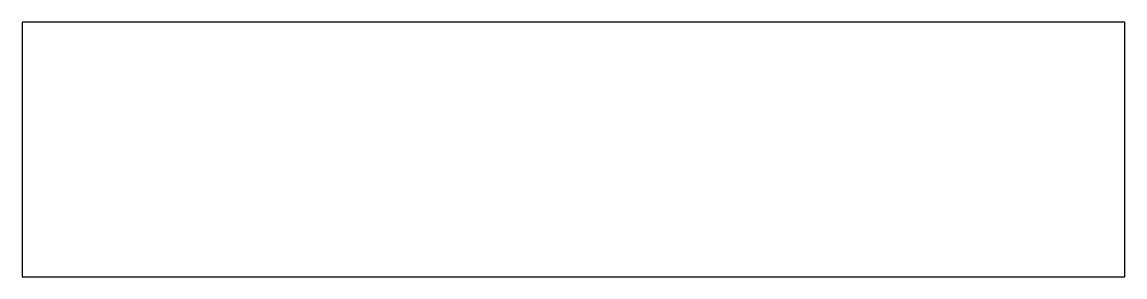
# Model space of a CAD drawing. Extents: x -98.4 to -46.4, y 1334 to 1346.
import ezdxf

# ---------------------------------------------------------------- set-up
doc = ezdxf.new("R2010")
doc.units = 0
doc.layers.add('CUT_FIRST', color=105, linetype='CONTINUOUS')

msp = doc.modelspace()

# ---------------------------------------------------------------- linework, layer by layer
at = {"layer": 'CUT_FIRST'}
msp.add_lwpolyline([(-46.383, 1345.963), (-98.384, 1345.963), (-98.384, 1333.963), (-46.383, 1333.963), (-46.383, 1345.963)], close=True, dxfattribs=at)

doc.saveas('drawing.dxf')
